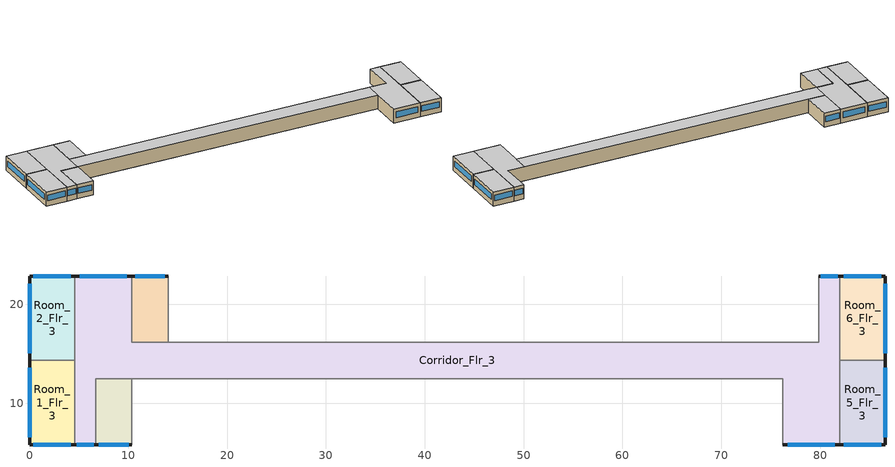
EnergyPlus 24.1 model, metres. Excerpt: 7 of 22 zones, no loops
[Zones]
Corridor_Flr_3
 floor adiabatic (nonres_floor): 4.57,5.79 4.57,22.86 10.36,22.86 10.36,12.5 6.71,12.5 6.71,5.79 z7.01; 10.36,16.15 76.2,16.15 76.2,12.5 10.36,12.5 z7.01; 76.2,16.15 79.86,16.15 79.86,22.86 81.99,22.86 81.99,5.79 76.2,5.79 z7.01
 wall outside (nonres_ext_wall_mid): 10.36,22.86 4.57,22.86 / 4.57,5.79 6.71,5.79 / 81.99,22.86 79.86,22.86 / 76.2,5.79 81.99,5.79 z7.01:10.06
 wall adiabatic (int_wall): 79.86,22.86 79.86,16.15 10.36,16.15 10.36,22.86 / 6.71,5.79 6.71,12.5 76.2,12.5 76.2,5.79 z7.01:10.06
 wall to Room_5_Flr_3 (int_wall): 81.99,5.79 81.99,14.33 z7.01:10.06
 wall to Room_1_Flr_3 (int_wall): 4.57,14.33 4.57,5.79 z7.01:10.06
 wall to Room_6_Flr_3 (int_wall): 81.99,14.33 81.99,22.86 z7.01:10.06
 wall to Room_2_Flr_3 (int_wall): 4.57,22.86 4.57,14.33 z7.01:10.06
 window (NonresWindow_U_0.496_SHGC_0.25): 9.86,22.86 5.08,22.86 / 4.76,5.79 6.52,5.79 / 81.81,22.86 80.04,22.86 / 76.71,5.79 81.48,5.79 z8.11:9.33
 ceiling adiabatic (nonres_floor_ceiling): 4.57,5.79 6.71,5.79 6.71,12.5 10.36,12.5 10.36,22.86 4.57,22.86 z10.06; 10.36,12.5 76.2,12.5 76.2,16.15 10.36,16.15 z10.06; 76.2,5.79 81.99,5.79 81.99,22.86 79.86,22.86 79.86,16.15 76.2,16.15 z10.06
Room_1_Flr_3
 floor adiabatic (nonres_floor): 4.57,14.33 4.57,5.79 0,5.79 0,14.33 z7.01
 wall outside (res_ext_wall_mid): 0,14.33 0,5.79 4.57,5.79 z7.01:10.06
 wall to Room_2_Flr_3 (int_wall): 4.57,14.33 0,14.33 z7.01:10.06
 window (ResWindow_U_0.496_SHGC_0.25): 0.4,5.79 4.17,5.79 / 0,13.58 0,6.54 z8.11:9.33
 ceiling adiabatic (nonres_floor_ceiling): 0,14.33 0,5.79 4.57,5.79 4.57,14.33 z10.06
Room_2_Flr_3
 floor adiabatic (nonres_floor): 4.57,22.86 4.57,14.33 0,14.33 0,22.86 z7.01
 wall outside (res_ext_wall_mid): 4.57,22.86 0,22.86 0,14.33 z7.01:10.06
 window (ResWindow_U_0.496_SHGC_0.25): 4.17,22.86 0.4,22.86 / 0,22.11 0,15.07 z8.11:9.33
 ceiling adiabatic (nonres_floor_ceiling): 0,22.86 0,14.33 4.57,14.33 4.57,22.86 z10.06
Room_3_Mult19_Flr_3
 floor adiabatic (nonres_floor): 10.36,12.5 10.36,5.79 6.71,5.79 6.71,12.5 z7.01
 wall outside (res_ext_wall_mid): 6.71,5.79 10.36,5.79 z7.01:10.06
 wall adiabatic (int_wall): 10.36,5.79 10.36,12.5 6.71,12.5 6.71,5.79 z7.01:10.06
 window (ResWindow_U_0.496_SHGC_0.25): 7.03,5.79 10.04,5.79 z8.11:9.33
 ceiling adiabatic (nonres_floor_ceiling): 6.71,12.5 6.71,5.79 10.36,5.79 10.36,12.5 z10.06
Room_4_Mult19_Flr_3
 floor adiabatic (nonres_floor): 14.02,22.86 14.02,16.15 10.36,16.15 10.36,22.86 z7.01
 wall outside (res_ext_wall_mid): 14.02,22.86 10.36,22.86 z7.01:10.06
 wall adiabatic (int_wall): 10.36,22.86 10.36,16.15 14.02,16.15 14.02,22.86 z7.01:10.06
 window (ResWindow_U_0.496_SHGC_0.25): 13.7,22.86 10.68,22.86 z8.11:9.33
 ceiling adiabatic (nonres_floor_ceiling): 10.36,22.86 10.36,16.15 14.02,16.15 14.02,22.86 z10.06
Room_5_Flr_3
 floor adiabatic (nonres_floor): 86.56,14.33 86.56,5.79 81.99,5.79 81.99,14.33 z7.01
 wall outside (res_ext_wall_mid): 81.99,5.79 86.56,5.79 86.56,14.33 z7.01:10.06
 wall to Room_6_Flr_3 (int_wall): 86.56,14.33 81.99,14.33 z7.01:10.06
 window (ResWindow_U_0.496_SHGC_0.25): 86.56,6.54 86.56,13.58 / 82.39,5.79 86.16,5.79 z8.11:9.33
 ceiling adiabatic (nonres_floor_ceiling): 81.99,14.33 81.99,5.79 86.56,5.79 86.56,14.33 z10.06
Room_6_Flr_3
 floor adiabatic (nonres_floor): 86.56,22.86 86.56,14.33 81.99,14.33 81.99,22.86 z7.01
 wall outside (res_ext_wall_mid): 86.56,14.33 86.56,22.86 81.99,22.86 z7.01:10.06
 window (ResWindow_U_0.496_SHGC_0.25): 86.56,15.07 86.56,22.11 / 86.16,22.86 82.39,22.86 z8.11:9.33
 ceiling adiabatic (nonres_floor_ceiling): 81.99,22.86 81.99,14.33 86.56,14.33 86.56,22.86 z10.06
[Building]
HotelLarge: Loads convergence tolerance value=0.04; Maximum number of warmup days=25; Minimum number of warmup days=6; North axis=0; Solar distribution=FullInteriorAndExterior; Temperature convergence tolerance value=0.2; Terrain=City
[Site:GroundTemperature:FCfactorMethod]
January ground temperature=16; February ground temperature=11.9; March ground temperature=7.7; April ground temperature=4; May ground temperature=7.9; June ground temperature=13.8; July ground temperature=17.2; August ground temperature=20.8; September ground temperature=24.8; October ground temperature=26.1; November ground temperature=26.5; December ground temperature=22.5
[Site:Location]
Atlanta-Hartsfield.Jackson.Intl.AP_GA_USA WMO=722190: Elevation=313; Latitude=33.64; Longitude=-84.43; Time zone=-5
[Site:WaterMainsTemperature]
Annual average outdoor air temperature=16.6; Calculation method=Correlation; Maximum difference in monthly average outdoor air temperatures=22.5
[SizingPeriod:DesignDay] Barometric pressure=97621; Day of month=21; Daylight saving time indicator=No; Dry bulb temperature range modifier type=DefaultMultipliers; Humidity condition type=WetBulb; Rain indicator=No; Snow indicator=No
Name | Ashrae clear sky optical depth for beam irradiance taub | Ashrae clear sky optical depth for diffuse irradiance taud | Daily dry bulb temperature range | Day type | Maximum dry bulb temperature | Month | Solar model indicator | Wetbulb or dewpoint at maximum dry bulb | Wind direction | Wind speed | Sky clearness
Atlanta-Hartsfield.Jackson.Intl.AP_GA_USA Ann Clg .4% Condns DB=>MWB | 0.556 | 1.779 | 9.5 | SummerDesignDay | 34.4 | 7 | ASHRAETau | 23.5 | 300 | 4
Atlanta-Hartsfield.Jackson.Intl.AP_GA_USA Ann Htg 99.6% Condns DB |  |  | 0 | WinterDesignDay | -6.3 | 1 | ASHRAEClearSky | -6.3 | 320 | 5.3 | 0
[Construction]
InteriorFurnishings: Std Wood 6inch
NonresWindow_U_0.496_SHGC_0.25: Glazing Layer
ResWindow_U_0.496_SHGC_0.25: Residential Window Glazing Layer
int_wall: G01 13mm gypsum board, G01 13mm gypsum board
nonres_ext_wall_mid: 200mm Normalweight concrete wall, Nonres_Exterior_Wall_Insulation_mid, G01 13mm gypsum board
nonres_floor: Nonres_Floor_Insulation, 100mm Normalweight concrete floor, CP02 CARPET PAD
nonres_floor_ceiling: CP02 CARPET PAD, 100mm Normalweight concrete floor, Nonres_Floor_Insulation
res_ext_wall_mid: 200mm Normalweight concrete wall, Res_Exterior_Wall_Insulation_mid, G01 13mm gypsum board
[Material]
Name | Conductivity | Density | Roughness | Specific heat | Thickness | Solar absorptance | Thermal absorptance | Visible absorptance
100mm Normalweight concrete floor | 2.31 | 2322 | MediumRough | 832 | 0.1016
200mm Normalweight concrete wall | 2.31 | 2322 | MediumRough | 832 | 0.2032
G01 13mm gypsum board | 0.16 | 800 | Smooth | 1090 | 0.0127 | 0.7 | 0.9 | 0.5
Std Wood 6inch | 0.12 | 540 | MediumSmooth | 1210 | 0.15 | 0.7 | 0.9 | 0.7
[Material:NoMass] Solar absorptance=0.7; Thermal absorptance=0.9
Name | Roughness | Thermal resistance | Visible absorptance
CP02 CARPET PAD | VeryRough | 0.21648 | 0.8
Nonres_Exterior_Wall_Insulation_mid | MediumSmooth | 0.689407 | 0.7
Nonres_Floor_Insulation | MediumSmooth | 2.88292 | 0.7
Res_Exterior_Wall_Insulation_mid | MediumSmooth | 0.811999 | 0.7
[WindowMaterial:SimpleGlazingSystem] Solar heat gain coefficient=0.25; U factor=2.81642; Visible transmittance=0.275
Glazing Layer; Residential Window Glazing Layer
[ElectricEquipment] Design level calculation method=EquipmentLevel; End use subcategory=MiscPlug; Fraction latent=0; Fraction lost=0; Fraction radiant=0.5; Schedule=Guestroom_Eqp_Sch_Adva
Name | Design level | Zone or zonelist or space or spacelist
Room_1_Flr_3_PlugMisc_Equip | 263.3986 | Room_1_Flr_3
Room_2_Flr_3_PlugMisc_Equip | 263.3678 | Room_2_Flr_3
Room_3_Mult19_Flr_3_PlugMisc_Equip | 257.9908 | Room_3_Mult19_Flr_3
Room_4_Mult19_Flr_3_PlugMisc_Equip | 258.0614 | Room_4_Mult19_Flr_3
Room_5_Flr_3_PlugMisc_Equip | 263.3986 | Room_5_Flr_3
Room_6_Flr_3_PlugMisc_Equip | 263.3678 | Room_6_Flr_3
[Exterior:FuelEquipment] Fuel use type=Electricity
Name | Design level | End use subcategory | Schedule
Elevator_Lift_Running | 299258 | ElevatorLift | elevator_running_sch
Elevator_Lift_Standby | 9468 | ElevatorLift | elevator_standby_sch
Elevators_Lights_Fan | 376 | ElevatorLightsFan | ELEV_LIGHT_FAN_SCH_ADD_DF
[Exterior:Lights]
Exterior Facade Lighting: Control option=AstronomicalClock; Design level=16690.39; End use subcategory=General; Schedule=Exterior_Lgt_ALWAYS_ON
[InternalMass] Construction=InteriorFurnishings
Name | Zone or zonelist | Surface area
Corridor_Flr_3_InternalMass_1 | Corridor_Flr_3 | 778.8094
Room_1_Flr_3_InternalMass_1 | Room_1_Flr_3 | 78.044
Room_2_Flr_3_InternalMass_1 | Room_2_Flr_3 | 78.0349
Room_3_Mult19_Flr_3_InternalMass_1 | Room_3_Mult19_Flr_3 | 49.0477
Room_4_Mult19_Flr_3_InternalMass_1 | Room_4_Mult19_Flr_3 | 49.0611
Room_5_Flr_3_InternalMass_1 | Room_5_Flr_3 | 78.044
Room_6_Flr_3_InternalMass_1 | Room_6_Flr_3 | 78.0349
[Lights] Design level calculation method=Watts/Area; End use subcategory=LightsWired; Fraction radiant=0.7; Fraction replaceable=1; Fraction visible=0.2; Return air fraction=0; Return air fraction calculated from plenum temperature=No
Name | Schedule | Watts per floor area | Zone or zonelist or space or spacelist
Corridor_Flr_3_Lights | ltg_sch_corridor | 7.10417 | Corridor_Flr_3
Room_1_Flr_3_Lights | ltg_sch_guestroom | 9.79515 | Room_1_Flr_3
Room_2_Flr_3_Lights | ltg_sch_guestroom | 9.79515 | Room_2_Flr_3
Room_3_Mult19_Flr_3_Lights | ltg_sch_guestroom | 9.79515 | Room_3_Mult19_Flr_3
Room_4_Mult19_Flr_3_Lights | ltg_sch_guestroom | 9.79515 | Room_4_Mult19_Flr_3
Room_5_Flr_3_Lights | ltg_sch_guestroom | 9.79515 | Room_5_Flr_3
Room_6_Flr_3_Lights | ltg_sch_guestroom | 9.79515 | Room_6_Flr_3
[People] Activity level schedule=ACTIVITY_SCH; Air velocity schedule=AIR_VELO_SCH; Clothing insulation calculation method=ClothingInsulationSchedule; Clothing insulation schedule=CLOTHING_SCH; Enable ashrae 55 comfort warnings=No; Fraction radiant=0.3; Mean radiant temperature calculation type=EnclosureAveraged; Number of people calculation method=People; Sensible heat fraction=Autocalculate; Thermal comfort model 1 type=Fanger; Work efficiency schedule=WORK_EFF_SCH
Name | Number of people | Number of people schedule | Zone or zonelist or space or spacelist
CORRIDOR_FLR_3 People | 20.957 | BLDG_OCC_SCH | CORRIDOR_FLR_3
Room_1_Flr_3 People | 1.5 | GuestRoom_Occ_Sch | Room_1_Flr_3
Room_2_Flr_3 People | 1.5 | GuestRoom_Occ_Sch | Room_2_Flr_3
Room_3_Mult19_Flr_3 People | 1.5 | ALWAYS_OFF | Room_3_Mult19_Flr_3
Room_4_Mult19_Flr_3 People | 1.5 | GuestRoom_Occ_Sch | Room_4_Mult19_Flr_3
Room_5_Flr_3 People | 1.5 | GuestRoom_Occ_Sch | Room_5_Flr_3
Room_6_Flr_3 People | 1.5 | GuestRoom_Occ_Sch | Room_6_Flr_3
[Zone] Ceiling height=-9999; Floor area=Autocalculate; Part of total floor area=Yes; Type=1
Name | Multiplier | Volume
Corridor_Flr_3 | 4 | 1186.91
Room_1_Flr_3; Room_5_Flr_3 | 4 | 118.9391
Room_2_Flr_3; Room_6_Flr_3 | 4 | 118.9252
Room_3_Mult19_Flr_3 | 76 | 74.7487
Room_4_Mult19_Flr_3 | 76 | 74.7691
[ZoneInfiltration:DesignFlowRate] Constant term coefficient=1; Design flow rate calculation method=Flow/ExteriorWallArea; Flow rate per exterior surface area=0.000569572; Schedule=INFIL_QUARTER_ON_SCH; Temperature term coefficient=0; Velocity squared term coefficient=0; Velocity term coefficient=0
Name | Zone or zonelist or space or spacelist
Corridor_Flr_3_Infiltration | Corridor_Flr_3
Room_1_Flr_3_Infiltration | Room_1_Flr_3
Room_2_Flr_3_Infiltration | Room_2_Flr_3
Room_3_Mult19_Flr_3_Infiltration | Room_3_Mult19_Flr_3
Room_4_Mult19_Flr_3_Infiltration | Room_4_Mult19_Flr_3
Room_5_Flr_3_Infiltration | Room_5_Flr_3
Room_6_Flr_3_Infiltration | Room_6_Flr_3
[ZoneVentilation:WindandStackOpenArea] Delta temperature=-100; Discharge coefficient for opening=Autocalculate; Height difference=9.6007; Maximum indoor temperature=25.56; Maximum outdoor temperature=23.89; Maximum wind speed=40; Minimum indoor temperature=18.89; Minimum outdoor temperature=15.56; Opening area=0.02; Opening area fraction schedule=Sliding_Doors_Ventilation_Availability_SCH; Opening effectiveness=Autocalculate
Name | Effective angle | Zone or space
Room_1_Flr_3 Sliding Door Ventilation | 180 | Room_1_Flr_3
Room_2_Flr_3 Sliding Door Ventilation | 0 | Room_2_Flr_3
Room_3_Mult19_Flr_3 Sliding Door Ventilation | 180 | Room_3_Mult19_Flr_3
Room_4_Mult19_Flr_3 Sliding Door Ventilation | 0 | Room_4_Mult19_Flr_3
Room_5_Flr_3 Sliding Door Ventilation | 180 | Room_5_Flr_3
Room_6_Flr_3 Sliding Door Ventilation | 0 | Room_6_Flr_3
[Schedule:Compact]
ACTIVITY_SCH: Through: 12/31, For: AllDays, Until: 24:00, 120
AIR_VELO_SCH: Through: 12/31, For: AllDays, Until: 24:00, 0.2
ALWAYS_OFF; WORK_EFF_SCH: Through: 12/31, For: AllDays, Until: 24:00, 0
BLDG_OCC_SCH: Through: 12/31, For: Weekdays, Until: 06:00, 0.9, Until: 07:00, 0.7, Until: 09:00, 0.4, Until: 15:00, 0.2, Until: 16:00, 0.3, Until: 19:00, 0.5, Until: 21:00, 0.7, Until: 22:00, 0.8, Until: 24:00, 0.9, For: SummerDesignDay, Until: 24:00, 1, For: Saturday, Until: 06:00, 0.9, Until: 07:00, 0.7, Until: 09:00, 0.5, Until: 17:00, 0.3, Until: 18:00, 0.5, Until: 21:00, 0.6, Until: 24:00, 0.7, For: WinterDesignDay, Until: 24:00, 0, For: Sunday Holidays AllOtherDays, Until: 08:00, 0.7, Until: 11:00, 0.5, Until: 13:00, 0.3, Until: 16:00, 0.2, Until: 17:00, 0.3, Until: 19:00, 0.4, Until: 21:00, 0.6, Until: 24:00, 0.8
CLOTHING_SCH: Through: 04/30, For: AllDays, Until: 24:00, 1, Through: 09/30, For: AllDays, Until: 24:00, 0.5, Through: 12/31, For: AllDays, Until: 24:00, 1
ELEV_LIGHT_FAN_SCH_ADD_DF: Through: 12/31, For: SummerDesignday, Until: 24:00, 0.5, For: WinterDesignDay, Until: 24:00, 0.05, For: AllOtherDays, Until: 04:00, 0.05, Until: 05:00, 0.1, Until: 06:00, 0.2, Until: 07:00, 0.4, Until: 09:00, 0.5, Until: 10:00, 0.35, Until: 16:00, 0.15, Until: 17:00, 0.35, Until: 19:00, 0.5, Until: 21:00, 0.4, Until: 22:00, 0.3, Until: 23:00, 0.2, Until: 24:00, 0.1
Exterior_Lgt_ALWAYS_ON: Through: 12/31, For: AllDays, Until: 24:00, 1
GuestRoom_Eqp_Sch_Adva: Through: 12/31, For: Weekdays, Until: 06:00, 0.17, Until: 07:00, 0.62, Until: 08:00, 0.9, Until: 10:00, 0.43, Until: 16:00, 0.12, Until: 17:00, 0.19, Until: 19:00, 0.48, Until: 20:00, 0.46, Until: 21:00, 0.62, Until: 22:00, 0.69, Until: 23:00, 0.34, Until: 24:00, 0.17, For: Saturday Sunday Holidays, Until: 06:00, 0.17, Until: 07:00, 0.3, Until: 08:00, 0.62, Until: 09:00, 0.9, Until: 10:00, 0.62, Until: 16:00, 0.13, Until: 17:00, 0.21, Until: 18:00, 0.4, Until: 19:00, 0.48, Until: 20:00, 0.46, Until: 21:00, 0.62, Until: 22:00, 0.69, Until: 23:00, 0.34, Until: 24:00, 0.17, For: WinterDesignDay, Until: 24:00, 0, For: SummerDesignDay CustomDay1 CustomDay2, Until: 24:00, 1
GuestRoom_Occ_Sch: Through: 12/31, For: Weekdays, Until: 06:00, 1, Until: 07:00, 0.77, Until: 09:00, 0.43, Until: 15:00, 0.2, Until: 16:00, 0.31, Until: 19:00, 0.54, Until: 21:00, 0.77, Until: 22:00, 0.89, Until: 24:00, 1, For: Saturday Sunday Holidays, Until: 06:00, 1, Until: 07:00, 0.77, Until: 09:00, 0.53, Until: 17:00, 0.3, Until: 18:00, 0.53, Until: 19:00, 0.54, Until: 21:00, 0.65, Until: 24:00, 0.77, For: WinterDesignDay, Until: 24:00, 0, For: SummerDesignDay CustomDay1 CustomDay2, Until: 24:00, 1
INFIL_QUARTER_ON_SCH: Through: 12/31, For: AllDays, Until: 24:00, 0.25
Sliding_Doors_Ventilation_Availability_SCH: Through: 12/31, For: WinterDesignDay SummerDesignDay, Until: 24:00, 0, For: Allotherdays, Until: 6:00, 0, Until: 9:00, 1, Until: 16:00, 0, Until: 22:00, 1, Until: 24:00, 0
elevator_running_sch: Through: 12/31, For: SummerDesignDay, Until: 24:00, 0.11292, For: WinterDesignDay, Until: 24:00, 0, For: Weekdays, Until: 01:00, 0, Until: 02:00, 0, Until: 03:00, 0, Until: 04:00, 0, Until: 05:00, 0, Until: 06:00, 0, Until: 07:00, 0.05411, Until: 08:00, 0.11292, Until: 09:00, 0.11292, Until: 10:00, 0.05411, Until: 11:00, 0.05411, Until: 12:00, 0.11292, Until: 13:00, 0.05411, Until: 14:00, 0.05411, Until: 15:00, 0.05411, Until: 16:00, 0.05411, Until: 17:00, 0.11292, Until: 18:00, 0.11292, Until: 19:00, 0.11292, Until: 20:00, 0.05411, Until: 21:00, 0, Until: 22:00, 0, Until: 23:00, 0, Until: 24:00, 0, For: Saturday, Until: 01:00, 0, Until: 02:00, 0, Until: 03:00, 0, Until: 04:00, 0, Until: 05:00, 0, Until: 06:00, 0, Until: 07:00, 0.05411, Until: 08:00, 0.11292, Until: 09:00, 0.11292, Until: 10:00, 0.05411, Until: 11:00, 0.05411, Until: 12:00, 0.11292, Until: 13:00, 0.05411, Until: 14:00, 0.05411, Until: 15:00, 0.05411, Until: 16:00, 0.05411, Until: 17:00, 0.11292, Until: 18:00, 0.11292, Until: 19:00, 0.11292, Until: 20:00, 0.05411, Until: 21:00, 0, Until: 22:00, 0, Until: 23:00, 0, Until: 24:00, 0, For: Sunday Holidays AllOtherDays, Until: 01:00, 0, Until: 02:00, 0, Until: 03:00, 0, Until: 04:00, 0, Until: 05:00, 0, Until: 06:00, 0, Until: 07:00, 0.05411, Until: 08:00, 0.11292, Until: 09:00, 0.11292, Until: 10:00, 0.05411, Until: 11:00, 0.05411, Until: 12:00, 0.11292, Until: 13:00, 0.05411, Until: 14:00, 0.05411, Until: 15:00, 0.05411, Until: 16:00, 0.05411, Until: 17:00, 0.11292, Until: 18:00, 0.11292, Until: 19:00, 0.11292, Until: 20:00, 0.05411, Until: 21:00, 0, Until: 22:00, 0, Until: 23:00, 0, Until: 24:00, 0
elevator_standby_sch: Through: 12/31, For: SummerDesignDay, Until: 24:00, 1, For: WinterDesignDay, Until: 24:00, 0.70782, For: Weekdays, Until: 01:00, 1, Until: 02:00, 1, Until: 03:00, 1, Until: 04:00, 1, Until: 05:00, 1, Until: 06:00, 1, Until: 07:00, 0.86, Until: 08:00, 0.70782, Until: 09:00, 0.70782, Until: 10:00, 0.86, Until: 11:00, 0.86, Until: 12:00, 0.70782, Until: 13:00, 0.86, Until: 14:00, 0.86, Until: 15:00, 0.86, Until: 16:00, 0.86, Until: 17:00, 0.70782, Until: 18:00, 0.70782, Until: 19:00, 0.70782, Until: 20:00, 0.86, Until: 21:00, 1, Until: 22:00, 1, Until: 23:00, 1, Until: 24:00, 1, For: Saturday, Until: 01:00, 1, Until: 02:00, 1, Until: 03:00, 1, Until: 04:00, 1, Until: 05:00, 1, Until: 06:00, 1, Until: 07:00, 0.86, Until: 08:00, 0.70782, Until: 09:00, 0.70782, Until: 10:00, 0.86, Until: 11:00, 0.86, Until: 12:00, 0.70782, Until: 13:00, 0.86, Until: 14:00, 0.86, Until: 15:00, 0.86, Until: 16:00, 0.86, Until: 17:00, 0.70782, Until: 18:00, 0.70782, Until: 19:00, 0.70782, Until: 20:00, 0.86, Until: 21:00, 1, Until: 22:00, 1, Until: 23:00, 1, Until: 24:00, 1, For: Sunday Holidays AllOtherDays, Until: 01:00, 1, Until: 02:00, 1, Until: 03:00, 1, Until: 04:00, 1, Until: 05:00, 1, Until: 06:00, 1, Until: 07:00, 0.86, Until: 08:00, 0.70782, Until: 09:00, 0.70782, Until: 10:00, 0.86, Until: 11:00, 0.86, Until: 12:00, 0.70782, Until: 13:00, 0.86, Until: 14:00, 0.86, Until: 15:00, 0.86, Until: 16:00, 0.86, Until: 17:00, 0.70782, Until: 18:00, 0.70782, Until: 19:00, 0.70782, Until: 20:00, 0.86, Until: 21:00, 1, Until: 22:00, 1, Until: 23:00, 1, Until: 24:00, 1
ltg_sch_corridor: Through: 12/31, For: SummerDesignDay, Until: 24:00, 1, For: WinterDesignDay, Until: 24:00, 0, For: Weekdays, Until: 1:00, 0.15, Until: 2:00, 0.1125, Until: 5:00, 0.075, Until: 6:00, 0.15, Until: 7:00, 0.3, Until: 8:00, 0.375, Until: 10:00, 0.3, Until: 18:00, 0.1875, Until: 19:00, 0.45, Until: 20:00, 0.6, Until: 21:00, 0.675, Until: 22:00, 0.6, Until: 23:00, 0.45, Until: 24:00, 0.225, For: Saturday, Until: 2:00, 0.15, Until: 6:00, 0.075, Until: 8:00, 0.225, Until: 10:00, 0.3, Until: 11:00, 0.225, Until: 18:00, 0.1875, Until: 19:00, 0.45, Until: 22:00, 0.525, Until: 23:00, 0.45, Until: 24:00, 0.225, For: AllOtherDays, Until: 2:00, 0.225, Until: 6:00, 0.15, Until: 7:00, 0.225, Until: 9:00, 0.3, Until: 13:00, 0.225, Until: 18:00, 0.15, Until: 19:00, 0.375, Until: 20:00, 0.525, Until: 21:00, 0.6, Until: 22:00, 0.45, Until: 23:00, 0.375, Until: 24:00, 0.225
ltg_sch_guestroom: Through: 12/31, For: SummerDesignDay, Until: 24:00, 1, For: WinterDesignDay, Until: 24:00, 0, For: Weekdays, Until: 1:00, 0.121, Until: 2:00, 0.0935, Until: 5:00, 0.0605, Until: 6:00, 0.121, Until: 7:00, 0.242, Until: 8:00, 0.308, Until: 10:00, 0.242, Until: 18:00, 0.154, Until: 19:00, 0.3685, Until: 20:00, 0.4895, Until: 21:00, 0.55, Until: 22:00, 0.4895, Until: 23:00, 0.3685, Until: 24:00, 0.1815, For: Saturday, Until: 2:00, 0.143, Until: 6:00, 0.0605, Until: 8:00, 0.2255, Until: 10:00, 0.308, Until: 11:00, 0.2255, Until: 18:00, 0.1815, Until: 19:00, 0.4675, Until: 22:00, 0.55, Until: 23:00, 0.4675, Until: 24:00, 0.2255, For: AllOtherDays, Until: 2:00, 0.143, Until: 6:00, 0.0605, Until: 8:00, 0.2255, Until: 10:00, 0.308, Until: 11:00, 0.2255, Until: 18:00, 0.1815, Until: 19:00, 0.4675, Until: 22:00, 0.55, Until: 23:00, 0.4675, Until: 24:00, 0.2255
